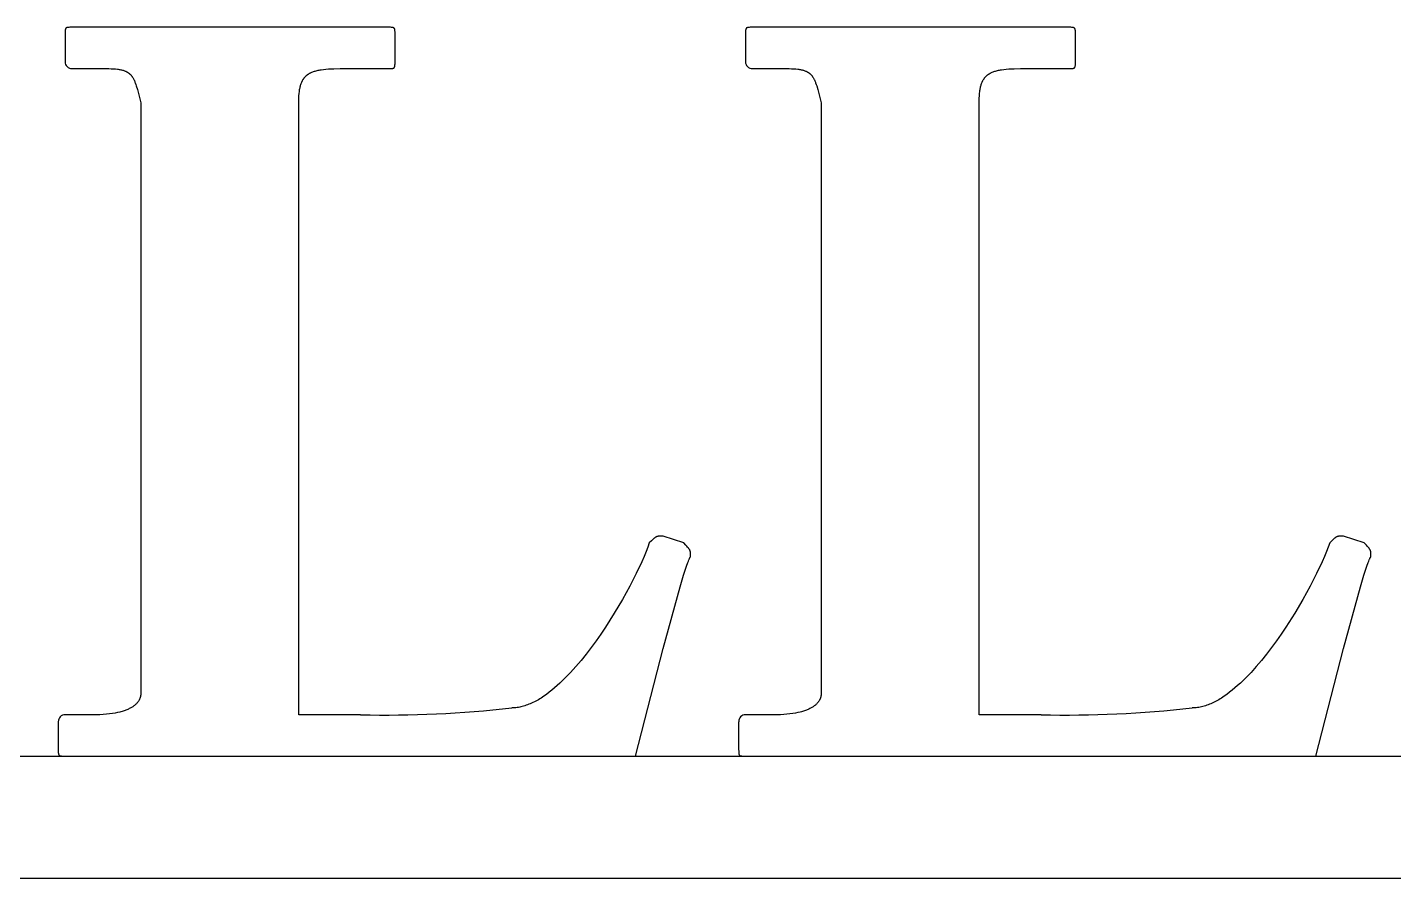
# Model space of a CAD drawing. Extents: x 0 to 794, y 0 to 176.
# Drawn here: x 330.1 to 608.8, y 0 to 173.6 of the extents above; entities that cross this region are included whole.
import ezdxf

# ---------------------------------------------------------------- set-up
doc = ezdxf.new("R2010")
doc.units = 0
for name, color, linetype in [('2', 192, 'CONTINUOUS'), ('3', 5, 'CONTINUOUS'), ('4', 96, 'CONTINUOUS'), ('5', 7, 'CONTINUOUS')]:
    doc.layers.add(name, color=color, linetype=linetype)

msp = doc.modelspace()

# ---------------------------------------------------------------- linework, layer by layer
at = {"layer": '2', "color": 1}
for p, q in [((337.86, 172.85), (337.85, 172.66)), ((337.87, 172.93), (337.86, 172.85)), ((337.88, 173.04), (337.87, 173.01)), ((337.87, 173.01), (337.87, 172.93)), ((337.89, 173.11), (337.88, 173.08)), ((337.88, 173.08), (337.88, 173.04)), ((337.9, 173.17), (337.89, 173.14)), ((337.89, 173.14), (337.89, 173.11)), ((337.91, 173.2), (337.9, 173.17)), ((337.92, 173.23), (337.91, 173.22)), ((337.91, 173.22), (337.91, 173.2)), ((337.93, 173.27), (337.92, 173.26)), ((337.92, 173.26), (337.92, 173.24)), ((337.92, 173.24), (337.92, 173.23)), ((337.94, 173.29), (337.93, 173.28)), ((337.93, 173.28), (337.93, 173.27)), ((337.95, 173.32), (337.94, 173.3)), ((337.94, 173.3), (337.94, 173.29)), ((337.96, 173.33), (337.95, 173.32)), ((337.97, 173.35), (337.96, 173.34)), ((337.96, 173.34), (337.96, 173.33)), ((337.98, 173.37), (337.97, 173.36)), ((337.97, 173.36), (337.97, 173.35)), ((337.99, 173.38), (337.98, 173.37)), ((338, 173.4), (337.99, 173.39)), ((337.99, 173.39), (337.99, 173.38)), ((338.01, 173.41), (338, 173.4)), ((338.02, 173.41), (338.01, 173.41)), ((338.03, 173.42), (338.02, 173.41)), ((338.04, 173.44), (338.03, 173.43)), ((338.03, 173.43), (338.03, 173.42)), ((338.05, 173.45), (338.04, 173.44)), ((338.06, 173.45), (338.05, 173.45)), ((338.07, 173.46), (338.06, 173.45)), ((338.08, 173.47), (338.07, 173.46)), ((338.09, 173.47), (338.08, 173.47)), ((338.1, 173.48), (338.09, 173.47)), ((338.11, 173.49), (338.1, 173.48)), ((338.12, 173.49), (338.11, 173.49)), ((338.13, 173.5), (338.12, 173.49)), ((338.14, 173.5), (338.13, 173.5)), ((338.16, 173.51), (338.14, 173.5)), ((338.17, 173.51), (338.16, 173.51)), ((338.18, 173.52), (338.17, 173.51)), ((338.19, 173.52), (338.18, 173.52)), ((338.21, 173.53), (338.19, 173.52)), ((338.22, 173.53), (338.21, 173.53)), ((338.23, 173.54), (338.22, 173.53)), ((338.25, 173.54), (338.23, 173.54)), ((338.28, 173.55), (338.25, 173.54)), ((338.31, 173.56), (338.28, 173.55)), ((338.34, 173.56), (338.31, 173.56)), ((338.37, 173.57), (338.34, 173.56)), ((338.41, 173.57), (338.37, 173.57)), ((338.44, 173.58), (338.41, 173.57)), ((338.52, 173.58), (338.44, 173.58)), ((338.6, 173.59), (338.52, 173.58)), ((338.79, 173.6), (338.6, 173.59)), ((339.25, 173.6), (338.79, 173.6)), ((403.74, 173.6), (339.25, 173.6)), ((404.2, 173.6), (403.74, 173.6)), ((404.39, 173.59), (404.2, 173.6)), ((404.47, 173.58), (404.39, 173.59)), ((404.55, 173.58), (404.47, 173.58)), ((404.58, 173.57), (404.55, 173.58)), ((404.62, 173.57), (404.58, 173.57)), ((404.65, 173.56), (404.62, 173.57)), ((404.68, 173.56), (404.65, 173.56)), ((404.72, 173.55), (404.68, 173.56)), ((404.74, 173.54), (404.72, 173.55)), ((404.76, 173.54), (404.74, 173.54)), ((404.77, 173.53), (404.76, 173.54)), ((404.78, 173.53), (404.77, 173.53)), ((404.8, 173.52), (404.78, 173.53)), ((404.81, 173.52), (404.8, 173.52)), ((404.82, 173.51), (404.81, 173.52)), ((404.84, 173.51), (404.82, 173.51)), ((404.85, 173.5), (404.84, 173.51)), ((404.86, 173.5), (404.85, 173.5)), ((404.87, 173.49), (404.86, 173.5)), ((404.88, 173.49), (404.87, 173.49)), ((404.89, 173.48), (404.88, 173.49)), ((404.9, 173.47), (404.89, 173.48)), ((404.91, 173.47), (404.9, 173.47)), ((404.92, 173.46), (404.91, 173.47)), ((404.93, 173.45), (404.92, 173.46)), ((404.94, 173.45), (404.93, 173.45)), ((404.95, 173.44), (404.94, 173.45)), ((404.96, 173.43), (404.95, 173.44)), ((404.96, 173.42), (404.96, 173.43)), ((404.97, 173.41), (404.96, 173.42)), ((404.98, 173.41), (404.97, 173.41)), ((404.99, 173.4), (404.98, 173.41)), ((405, 173.39), (404.99, 173.4)), ((405, 173.38), (405, 173.39)), ((405.01, 173.37), (405, 173.38)), ((405.02, 173.36), (405.01, 173.37)), ((405.02, 173.35), (405.02, 173.36)), ((405.03, 173.34), (405.02, 173.35)), ((405.03, 173.33), (405.03, 173.34)), ((405.04, 173.32), (405.03, 173.33)), ((405.05, 173.3), (405.04, 173.32)), ((405.05, 173.29), (405.05, 173.3)), ((405.06, 173.28), (405.05, 173.29)), ((405.06, 173.27), (405.06, 173.28)), ((405.07, 173.26), (405.06, 173.27)), ((405.07, 173.24), (405.07, 173.26)), ((405.08, 173.23), (405.07, 173.24)), ((405.08, 173.22), (405.08, 173.23)), ((405.08, 173.2), (405.08, 173.22)), ((405.09, 173.17), (405.08, 173.2)), ((405.1, 173.14), (405.09, 173.17)), ((405.1, 173.11), (405.1, 173.14)), ((405.11, 173.08), (405.1, 173.11)), ((405.11, 173.04), (405.11, 173.08)), ((405.12, 173.01), (405.11, 173.04)), ((405.13, 172.93), (405.12, 173.01)), ((405.13, 172.85), (405.13, 172.93)), ((405.14, 172.66), (405.13, 172.85)), ((337.85, 172.66), (337.85, 172.2)), ((337.85, 172.2), (337.85, 166.59)), ((405.14, 172.2), (405.14, 172.66)), ((405.14, 166.59), (405.14, 172.2)), ((339.25, 165.19), (346.26, 165.19)), ((346.26, 165.19), (346.77, 165.18)), ((346.77, 165.18), (347.25, 165.17)), ((347.25, 165.17), (347.7, 165.15)), ((347.7, 165.15), (348.12, 165.12)), ((348.12, 165.12), (348.51, 165.07)), ((348.51, 165.07), (348.69, 165.05)), ((348.69, 165.05), (348.87, 165.02)), ((348.87, 165.02), (349.04, 164.99)), ((349.04, 164.99), (349.21, 164.96)), ((349.21, 164.96), (349.37, 164.92)), ((349.37, 164.92), (349.53, 164.88)), ((349.53, 164.88), (349.67, 164.84)), ((349.67, 164.84), (349.82, 164.79)), ((349.82, 164.79), (349.96, 164.74)), ((349.96, 164.74), (350.09, 164.69)), ((350.09, 164.69), (350.15, 164.66)), ((350.15, 164.66), (350.22, 164.64)), ((350.22, 164.64), (350.28, 164.61)), ((350.28, 164.61), (350.34, 164.58)), ((350.34, 164.58), (350.4, 164.55)), ((350.4, 164.55), (350.46, 164.51)), ((350.46, 164.51), (350.52, 164.48)), ((350.52, 164.48), (350.57, 164.45)), ((350.57, 164.45), (350.63, 164.41)), ((388.03, 164.38), (388.18, 164.45)), ((388.18, 164.45), (388.35, 164.51)), ((388.35, 164.51), (388.51, 164.58)), ((388.51, 164.58), (388.69, 164.64)), ((388.69, 164.64), (388.87, 164.69)), ((388.87, 164.69), (389.06, 164.74)), ((389.06, 164.74), (389.25, 164.79)), ((389.25, 164.79), (389.45, 164.84)), ((389.45, 164.84), (389.65, 164.88)), ((389.65, 164.88), (389.87, 164.92)), ((389.87, 164.92), (390.09, 164.96)), ((390.09, 164.96), (390.55, 165.02)), ((390.55, 165.02), (391.03, 165.07)), ((391.03, 165.07), (391.55, 165.12)), ((391.55, 165.12), (392.1, 165.15)), ((392.1, 165.15), (392.68, 165.17)), ((392.68, 165.17), (393.93, 165.19)), ((393.93, 165.19), (403.74, 165.19)), ((403.74, 165.19), (404.2, 165.19)), ((404.2, 165.19), (404.39, 165.2)), ((404.39, 165.2), (404.47, 165.2)), ((404.47, 165.2), (404.55, 165.21)), ((404.55, 165.21), (404.58, 165.21)), ((404.58, 165.21), (404.62, 165.22)), ((404.62, 165.22), (404.65, 165.22)), ((404.65, 165.22), (404.68, 165.23)), ((404.68, 165.23), (404.72, 165.24)), ((404.72, 165.24), (404.74, 165.24)), ((404.74, 165.24), (404.76, 165.25)), ((404.76, 165.25), (404.77, 165.25)), ((404.77, 165.25), (404.78, 165.26)), ((404.78, 165.26), (404.8, 165.26)), ((404.8, 165.26), (404.81, 165.27)), ((404.81, 165.27), (404.82, 165.27)), ((404.82, 165.27), (404.84, 165.28)), ((404.84, 165.28), (404.85, 165.28)), ((404.85, 165.28), (404.86, 165.29)), ((404.86, 165.29), (404.87, 165.29)), ((404.87, 165.29), (404.88, 165.3)), ((404.88, 165.3), (404.89, 165.3)), ((404.89, 165.3), (404.9, 165.31)), ((404.9, 165.31), (404.91, 165.32)), ((404.91, 165.32), (404.92, 165.32)), ((404.92, 165.32), (404.93, 165.33)), ((404.93, 165.33), (404.94, 165.34)), ((404.94, 165.34), (404.95, 165.35)), ((404.95, 165.35), (404.96, 165.35)), ((404.96, 165.36), (404.97, 165.37)), ((404.96, 165.35), (404.96, 165.36)), ((404.97, 165.37), (404.98, 165.38)), ((404.98, 165.38), (404.99, 165.39)), ((404.99, 165.39), (405, 165.4)), ((405, 165.41), (405.01, 165.42)), ((405, 165.4), (405, 165.41)), ((405.01, 165.42), (405.02, 165.43)), ((405.02, 165.44), (405.03, 165.45)), ((405.02, 165.43), (405.02, 165.44)), ((405.03, 165.46), (405.04, 165.47)), ((405.03, 165.45), (405.03, 165.46)), ((405.04, 165.47), (405.05, 165.48)), ((405.05, 165.49), (405.06, 165.5)), ((405.05, 165.48), (405.05, 165.49)), ((405.06, 165.52), (405.07, 165.53)), ((405.06, 165.5), (405.06, 165.52)), ((405.07, 165.54), (405.08, 165.56)), ((405.07, 165.53), (405.07, 165.54)), ((405.08, 165.58), (405.09, 165.61)), ((405.08, 165.57), (405.08, 165.58)), ((405.08, 165.56), (405.08, 165.57)), ((405.09, 165.61), (405.1, 165.64)), ((405.1, 165.67), (405.11, 165.71)), ((405.1, 165.64), (405.1, 165.67)), ((405.11, 165.74), (405.12, 165.78)), ((405.11, 165.71), (405.11, 165.74)), ((405.12, 165.78), (405.13, 165.86)), ((405.13, 165.94), (405.14, 166.13)), ((405.13, 165.86), (405.13, 165.94)), ((405.14, 166.13), (405.14, 166.59)), ((350.63, 164.41), (350.68, 164.38)), ((350.68, 164.38), (350.74, 164.34)), ((350.74, 164.34), (350.79, 164.3)), ((350.79, 164.3), (350.84, 164.27)), ((350.84, 164.27), (350.89, 164.23)), ((350.89, 164.23), (350.94, 164.19)), ((350.94, 164.19), (350.99, 164.15)), ((350.99, 164.15), (351.04, 164.11)), ((351.04, 164.11), (351.08, 164.06)), ((351.08, 164.06), (351.13, 164.02)), ((351.13, 164.02), (351.17, 163.97)), ((351.17, 163.97), (351.22, 163.93)), ((351.22, 163.93), (351.26, 163.88)), ((351.26, 163.88), (351.3, 163.83)), ((351.3, 163.83), (351.34, 163.79)), ((351.34, 163.79), (351.38, 163.74)), ((351.38, 163.74), (351.42, 163.68)), ((351.42, 163.68), (351.46, 163.63)), ((351.46, 163.63), (351.5, 163.58)), ((351.5, 163.58), (351.54, 163.53)), ((351.54, 163.53), (351.58, 163.47)), ((351.58, 163.47), (351.65, 163.36)), ((351.65, 163.36), (351.72, 163.24)), ((351.72, 163.24), (351.79, 163.12)), ((351.79, 163.12), (351.85, 162.99)), ((351.85, 162.99), (351.92, 162.86)), ((351.92, 162.86), (351.98, 162.72)), ((351.98, 162.72), (352.04, 162.58)), ((352.04, 162.58), (352.1, 162.44)), ((352.1, 162.44), (352.15, 162.29)), ((352.15, 162.29), (352.26, 161.97)), ((352.26, 161.97), (352.37, 161.64)), ((385.84, 161.64), (385.89, 161.81)), ((385.89, 161.81), (385.94, 161.97)), ((385.94, 161.97), (385.99, 162.13)), ((385.99, 162.13), (386.05, 162.29)), ((386.05, 162.29), (386.12, 162.44)), ((386.12, 162.44), (386.15, 162.51)), ((386.15, 162.51), (386.18, 162.58)), ((386.18, 162.58), (386.22, 162.65)), ((386.22, 162.65), (386.25, 162.72)), ((386.25, 162.72), (386.29, 162.79)), ((386.29, 162.79), (386.33, 162.86)), ((386.33, 162.86), (386.37, 162.93)), ((386.37, 162.93), (386.41, 162.99)), ((386.41, 162.99), (386.45, 163.05)), ((386.45, 163.05), (386.49, 163.12)), ((386.49, 163.12), (386.53, 163.18)), ((386.53, 163.18), (386.58, 163.24)), ((386.58, 163.24), (386.62, 163.3)), ((386.62, 163.3), (386.67, 163.36)), ((386.67, 163.36), (386.72, 163.41)), ((386.72, 163.41), (386.77, 163.47)), ((386.77, 163.47), (386.82, 163.53)), ((386.82, 163.53), (386.87, 163.58)), ((386.87, 163.58), (386.92, 163.63)), ((386.92, 163.63), (386.98, 163.68)), ((386.98, 163.68), (387.03, 163.74)), ((387.03, 163.74), (387.09, 163.79)), ((387.09, 163.79), (387.15, 163.83)), ((387.15, 163.83), (387.21, 163.88)), ((387.21, 163.88), (387.27, 163.93)), ((387.27, 163.93), (387.33, 163.97)), ((387.33, 163.97), (387.39, 164.02)), ((387.39, 164.02), (387.46, 164.06)), ((387.46, 164.06), (387.53, 164.11)), ((387.53, 164.11), (387.59, 164.15)), ((387.59, 164.15), (387.66, 164.19)), ((387.66, 164.19), (387.73, 164.23)), ((387.73, 164.23), (387.8, 164.27)), ((387.8, 164.27), (387.88, 164.3)), ((387.88, 164.3), (388.03, 164.38)), ((352.37, 161.64), (352.58, 160.91)), ((352.58, 160.91), (352.8, 160.09)), ((352.8, 160.09), (353.27, 158.18)), ((385.52, 158.69), (385.53, 159.18)), ((385.53, 159.18), (385.55, 159.65)), ((385.55, 159.65), (385.59, 160.09)), ((385.59, 160.09), (385.63, 160.51)), ((385.63, 160.51), (385.66, 160.71)), ((385.66, 160.71), (385.69, 160.91)), ((385.69, 160.91), (385.72, 161.1)), ((385.72, 161.1), (385.76, 161.28)), ((385.76, 161.28), (385.8, 161.46)), ((385.8, 161.46), (385.84, 161.64)), ((353.27, 158.18), (353.27, 118.93)), ((385.51, 158.18), (385.52, 158.69)), ((385.51, 109.11), (385.51, 158.18)), ((353.27, 118.93), (353.27, 107.71)), ((385.51, 33.41), (385.51, 109.11)), ((353.27, 107.71), (353.27, 37.62)), ((458.41, 69.68), (458.38, 69.67)), ((458.44, 69.7), (458.41, 69.68)), ((458.48, 69.72), (458.44, 69.7)), ((458.51, 69.73), (458.48, 69.72)), ((458.54, 69.74), (458.51, 69.73)), ((458.58, 69.75), (458.54, 69.74)), ((458.61, 69.77), (458.58, 69.75)), ((458.64, 69.78), (458.61, 69.77)), ((458.68, 69.79), (458.64, 69.78)), ((458.71, 69.79), (458.68, 69.79)), ((458.75, 69.8), (458.71, 69.79)), ((458.79, 69.81), (458.75, 69.8)), ((458.82, 69.82), (458.79, 69.81)), ((458.86, 69.82), (458.82, 69.82)), ((458.9, 69.83), (458.86, 69.82)), ((458.98, 69.84), (458.9, 69.83)), ((459.07, 69.85), (458.98, 69.84)), ((459.15, 69.85), (459.07, 69.85)), ((459.35, 69.86), (459.15, 69.85)), ((459.81, 69.86), (459.35, 69.86)), ((464.02, 68.46), (459.81, 69.86)), ((456.71, 67.62), (456.36, 66.69)), ((457.01, 68.46), (456.71, 67.62)), ((457.47, 68.92), (457.01, 68.46)), ((457.67, 69.11), (457.47, 68.92)), ((457.84, 69.27), (457.67, 69.11)), ((457.92, 69.34), (457.84, 69.27)), ((458, 69.4), (457.92, 69.34)), ((458.07, 69.46), (458, 69.4)), ((458.14, 69.52), (458.07, 69.46)), ((458.18, 69.54), (458.14, 69.52)), ((458.21, 69.57), (458.18, 69.54)), ((458.25, 69.59), (458.21, 69.57)), ((458.28, 69.61), (458.25, 69.59)), ((458.31, 69.63), (458.28, 69.61)), ((458.35, 69.65), (458.31, 69.63)), ((458.38, 69.67), (458.35, 69.65)), ((464.48, 67.99), (464.02, 68.46)), ((464.67, 67.8), (464.48, 67.99)), ((464.83, 67.63), (464.67, 67.8)), ((464.9, 67.55), (464.83, 67.63)), ((464.97, 67.47), (464.9, 67.55)), ((465.02, 67.4), (464.97, 67.47)), ((465.08, 67.32), (465.02, 67.4)), ((465.1, 67.29), (465.08, 67.32)), ((465.13, 67.26), (465.1, 67.29)), ((465.15, 67.22), (465.13, 67.26)), ((465.17, 67.19), (465.15, 67.22)), ((465.19, 67.15), (465.17, 67.19)), ((465.21, 67.12), (465.19, 67.15)), ((465.23, 67.09), (465.21, 67.12)), ((465.25, 67.06), (465.23, 67.09)), ((465.26, 67.02), (465.25, 67.06)), ((465.28, 66.99), (465.26, 67.02)), ((465.29, 66.96), (465.28, 66.99)), ((465.3, 66.92), (465.29, 66.96)), ((465.32, 66.89), (465.3, 66.92)), ((465.33, 66.86), (465.32, 66.89)), ((455.46, 64.6), (454.34, 62.23)), ((455.94, 65.68), (455.46, 64.6)), ((456.36, 66.69), (455.94, 65.68)), ((464.59, 63.73), (464.85, 64.46)), ((464.85, 64.46), (464.97, 64.76)), ((464.97, 64.76), (465.08, 65.03)), ((465.08, 65.03), (465.13, 65.14)), ((465.13, 65.14), (465.18, 65.25)), ((465.18, 65.25), (465.23, 65.35)), ((465.23, 65.35), (465.27, 65.43)), ((465.27, 65.43), (465.29, 65.47)), ((465.29, 65.47), (465.31, 65.5)), ((465.31, 65.5), (465.33, 65.54)), ((465.34, 66.82), (465.33, 66.86)), ((465.33, 65.54), (465.35, 65.57)), ((465.35, 66.79), (465.34, 66.82)), ((465.36, 66.75), (465.35, 66.79)), ((465.35, 65.57), (465.37, 65.59)), ((465.36, 66.72), (465.36, 66.75)), ((465.37, 66.68), (465.36, 66.72)), ((465.38, 66.64), (465.37, 66.68)), ((465.37, 65.59), (465.39, 65.62)), ((465.38, 66.61), (465.38, 66.64)), ((465.39, 66.57), (465.38, 66.61)), ((465.4, 66.49), (465.39, 66.57)), ((465.39, 65.62), (465.4, 65.64)), ((465.41, 66.4), (465.4, 66.49)), ((465.4, 65.64), (465.42, 65.65)), ((465.41, 66.31), (465.41, 66.4)), ((465.42, 66.12), (465.41, 66.31)), ((465.42, 65.65), (465.42, 66.12)), ((454.34, 62.23), (453.02, 59.65)), ((463.27, 59.5), (463.99, 61.86)), ((463.99, 61.86), (464.59, 63.73)), ((453.02, 59.65), (451.52, 56.93)), ((459.81, 46.9), (463.27, 59.5)), ((451.52, 56.93), (449.86, 54.12)), ((449.86, 54.12), (448.06, 51.28)), ((448.06, 51.28), (447.12, 49.87)), ((446.14, 48.48), (445.15, 47.11)), ((447.12, 49.87), (446.14, 48.48)), ((444.13, 45.78), (443.09, 44.49)), ((445.15, 47.11), (444.13, 45.78)), ((454.21, 25), (459.81, 46.9)), ((440.96, 42.05), (439.88, 40.92)), ((442.03, 43.24), (440.96, 42.05)), ((443.09, 44.49), (442.03, 43.24)), ((438.24, 39.37), (437.69, 38.89)), ((438.79, 39.87), (438.24, 39.37)), ((439.33, 40.38), (438.79, 39.87)), ((439.88, 40.92), (439.33, 40.38)), ((352.87, 36.28), (352.81, 36.19)), ((352.92, 36.37), (352.87, 36.28)), ((352.97, 36.45), (352.92, 36.37)), ((353.01, 36.54), (352.97, 36.45)), ((353.05, 36.62), (353.01, 36.54)), ((353.09, 36.71), (353.05, 36.62)), ((353.12, 36.79), (353.09, 36.71)), ((353.15, 36.87), (353.12, 36.79)), ((353.17, 36.95), (353.15, 36.87)), ((353.19, 37.03), (353.17, 36.95)), ((353.21, 37.11), (353.19, 37.03)), ((353.23, 37.19), (353.21, 37.11)), ((353.24, 37.26), (353.23, 37.19)), ((353.25, 37.34), (353.24, 37.26)), ((353.26, 37.41), (353.25, 37.34)), ((353.27, 37.48), (353.26, 37.41)), ((353.27, 37.62), (353.27, 37.55)), ((353.27, 37.55), (353.27, 37.48)), ((434.11, 36.34), (433.83, 36.19)), ((434.38, 36.5), (434.11, 36.34)), ((434.66, 36.66), (434.38, 36.5)), ((434.93, 36.84), (434.66, 36.66)), ((435.48, 37.2), (434.93, 36.84)), ((436.04, 37.58), (435.48, 37.2)), ((436.59, 38), (436.04, 37.58)), ((437.14, 38.43), (436.59, 38)), ((437.69, 38.89), (437.14, 38.43)), ((345.64, 33.48), (344.95, 33.44)), ((346.29, 33.53), (345.64, 33.48)), ((346.91, 33.6), (346.29, 33.53)), ((347.49, 33.68), (346.91, 33.6)), ((348.03, 33.77), (347.49, 33.68)), ((348.54, 33.87), (348.03, 33.77)), ((349.02, 33.98), (348.54, 33.87)), ((349.24, 34.04), (349.02, 33.98)), ((349.46, 34.1), (349.24, 34.04)), ((349.67, 34.17), (349.46, 34.1)), ((349.88, 34.23), (349.67, 34.17)), ((350.07, 34.3), (349.88, 34.23)), ((350.26, 34.37), (350.07, 34.3)), ((350.44, 34.44), (350.26, 34.37)), ((350.61, 34.52), (350.44, 34.44)), ((350.78, 34.59), (350.61, 34.52)), ((350.94, 34.67), (350.78, 34.59)), ((351.1, 34.75), (350.94, 34.67)), ((351.24, 34.83), (351.1, 34.75)), ((351.38, 34.91), (351.24, 34.83)), ((351.52, 34.99), (351.38, 34.91)), ((351.65, 35.07), (351.52, 34.99)), ((351.77, 35.15), (351.65, 35.07)), ((351.89, 35.24), (351.77, 35.15)), ((352, 35.32), (351.89, 35.24)), ((352.1, 35.41), (352, 35.32)), ((352.2, 35.5), (352.1, 35.41)), ((352.3, 35.58), (352.2, 35.5)), ((352.38, 35.67), (352.3, 35.58)), ((352.47, 35.76), (352.38, 35.67)), ((352.55, 35.85), (352.47, 35.76)), ((352.62, 35.93), (352.55, 35.85)), ((352.69, 36.02), (352.62, 35.93)), ((352.75, 36.11), (352.69, 36.02)), ((352.81, 36.19), (352.75, 36.11)), ((429.24, 34.82), (428.97, 34.81)), ((429.5, 34.83), (429.24, 34.82)), ((429.76, 34.85), (429.5, 34.83)), ((430.03, 34.89), (429.76, 34.85)), ((430.3, 34.93), (430.03, 34.89)), ((430.57, 34.98), (430.3, 34.93)), ((430.83, 35.03), (430.57, 34.98)), ((431.1, 35.1), (430.83, 35.03)), ((431.37, 35.17), (431.1, 35.1)), ((431.65, 35.26), (431.37, 35.17)), ((431.92, 35.35), (431.65, 35.26)), ((432.19, 35.44), (431.92, 35.35)), ((432.46, 35.55), (432.19, 35.44)), ((432.73, 35.66), (432.46, 35.55)), ((433.01, 35.78), (432.73, 35.66)), ((433.28, 35.91), (433.01, 35.78)), ((433.56, 36.05), (433.28, 35.91)), ((433.83, 36.19), (433.56, 36.05)), ((336.45, 32.01), (336.45, 26.4)), ((343.46, 33.41), (337.85, 33.41)), ((344.23, 33.42), (343.46, 33.41)), ((344.95, 33.44), (344.23, 33.42)), ((398.13, 33.41), (385.51, 33.41)), ((337.85, 25), (454.21, 25))]:
    msp.add_line(p, q, dxfattribs=at)
at = {"layer": '2', "color": 7}
msp.add_line((192.06, 25), (337.85, 25), dxfattribs=at)
at = {"layer": '2', "color": 1}
for centre, radius, start, end in [((339.22, 166.56), 1.37, 178.7811, 271.2189), ((402.78, 270.99), 237.62, 268.8779, 276.3272), ((337.82, 32.04), 1.37, 88.7811, 181.2189)]:
    msp.add_arc(centre, radius, start, end, dxfattribs=at)
at = {"layer": '3', "color": 1}
for p, q in [((476.65, 172.93), (476.64, 172.85)), ((476.64, 172.85), (476.64, 172.66)), ((476.66, 173.01), (476.65, 172.93)), ((476.67, 173.08), (476.66, 173.04)), ((476.66, 173.04), (476.66, 173.01)), ((476.68, 173.14), (476.67, 173.11)), ((476.67, 173.11), (476.67, 173.08)), ((476.69, 173.17), (476.68, 173.14)), ((476.7, 173.22), (476.69, 173.2)), ((476.69, 173.2), (476.69, 173.17)), ((476.71, 173.26), (476.7, 173.24)), ((476.7, 173.24), (476.7, 173.23)), ((476.7, 173.23), (476.7, 173.22)), ((476.72, 173.28), (476.71, 173.27)), ((476.71, 173.27), (476.71, 173.26)), ((476.73, 173.3), (476.72, 173.29)), ((476.72, 173.29), (476.72, 173.28)), ((476.74, 173.32), (476.73, 173.3)), ((476.75, 173.34), (476.74, 173.33)), ((476.74, 173.33), (476.74, 173.32)), ((476.76, 173.36), (476.75, 173.35)), ((476.75, 173.35), (476.75, 173.34)), ((476.77, 173.37), (476.76, 173.36)), ((476.78, 173.39), (476.77, 173.38)), ((476.77, 173.38), (476.77, 173.37)), ((476.79, 173.4), (476.78, 173.39)), ((476.8, 173.41), (476.79, 173.41)), ((476.79, 173.41), (476.79, 173.4)), ((476.81, 173.42), (476.8, 173.41)), ((476.82, 173.43), (476.81, 173.42)), ((476.83, 173.44), (476.82, 173.43)), ((476.84, 173.45), (476.83, 173.44)), ((476.85, 173.45), (476.84, 173.45)), ((476.86, 173.46), (476.85, 173.45)), ((476.87, 173.47), (476.86, 173.47)), ((476.86, 173.47), (476.86, 173.46)), ((476.89, 173.48), (476.87, 173.47)), ((476.9, 173.49), (476.89, 173.48)), ((476.91, 173.49), (476.9, 173.49)), ((476.92, 173.5), (476.91, 173.49)), ((476.93, 173.5), (476.92, 173.5)), ((476.94, 173.51), (476.93, 173.5)), ((476.95, 173.51), (476.94, 173.51)), ((476.97, 173.52), (476.95, 173.51)), ((476.98, 173.52), (476.97, 173.52)), ((476.99, 173.53), (476.98, 173.52)), ((477, 173.53), (476.99, 173.53)), ((477.02, 173.54), (477, 173.53)), ((477.03, 173.54), (477.02, 173.54)), ((477.06, 173.55), (477.03, 173.54)), ((477.09, 173.56), (477.06, 173.55)), ((477.12, 173.56), (477.09, 173.56)), ((477.16, 173.57), (477.12, 173.56)), ((477.19, 173.57), (477.16, 173.57)), ((477.23, 173.58), (477.19, 173.57)), ((477.3, 173.58), (477.23, 173.58)), ((477.39, 173.59), (477.3, 173.58)), ((477.57, 173.6), (477.39, 173.59)), ((478.04, 173.6), (477.57, 173.6)), ((542.52, 173.6), (478.04, 173.6)), ((542.99, 173.6), (542.52, 173.6)), ((543.17, 173.59), (542.99, 173.6)), ((543.26, 173.58), (543.17, 173.59)), ((543.33, 173.58), (543.26, 173.58)), ((543.37, 173.57), (543.33, 173.58)), ((543.4, 173.57), (543.37, 173.57)), ((543.44, 173.56), (543.4, 173.57)), ((543.47, 173.56), (543.44, 173.56)), ((543.5, 173.55), (543.47, 173.56)), ((543.53, 173.54), (543.5, 173.55)), ((543.54, 173.54), (543.53, 173.54)), ((543.56, 173.53), (543.54, 173.54)), ((543.57, 173.53), (543.56, 173.53)), ((543.58, 173.52), (543.57, 173.53)), ((543.6, 173.52), (543.58, 173.52)), ((543.61, 173.51), (543.6, 173.52)), ((543.62, 173.51), (543.61, 173.51)), ((543.63, 173.5), (543.62, 173.51)), ((543.64, 173.5), (543.63, 173.5)), ((543.65, 173.49), (543.64, 173.5)), ((543.67, 173.49), (543.65, 173.49)), ((543.68, 173.48), (543.67, 173.49)), ((543.69, 173.47), (543.68, 173.48)), ((543.7, 173.47), (543.69, 173.47)), ((543.71, 173.46), (543.7, 173.47)), ((543.72, 173.45), (543.71, 173.46)), ((543.73, 173.44), (543.72, 173.45)), ((543.72, 173.45), (543.72, 173.45)), ((543.74, 173.43), (543.73, 173.44)), ((543.75, 173.42), (543.74, 173.43)), ((543.76, 173.41), (543.75, 173.42)), ((543.77, 173.41), (543.76, 173.41)), ((543.77, 173.4), (543.77, 173.41)), ((543.78, 173.39), (543.77, 173.4)), ((543.79, 173.38), (543.78, 173.39)), ((543.79, 173.37), (543.79, 173.38)), ((543.8, 173.36), (543.79, 173.37)), ((543.81, 173.35), (543.8, 173.36)), ((543.81, 173.34), (543.81, 173.35)), ((543.82, 173.33), (543.81, 173.34)), ((543.83, 173.32), (543.82, 173.33)), ((543.83, 173.3), (543.83, 173.32)), ((543.84, 173.29), (543.83, 173.3)), ((543.84, 173.28), (543.84, 173.29)), ((543.85, 173.27), (543.84, 173.28)), ((543.85, 173.26), (543.85, 173.27)), ((543.86, 173.24), (543.85, 173.26)), ((543.86, 173.23), (543.86, 173.24)), ((543.86, 173.22), (543.86, 173.23)), ((543.87, 173.2), (543.86, 173.22)), ((543.88, 173.17), (543.87, 173.2)), ((543.88, 173.14), (543.88, 173.17)), ((543.89, 173.11), (543.88, 173.14)), ((543.89, 173.08), (543.89, 173.11)), ((543.9, 173.04), (543.89, 173.08)), ((543.9, 173.01), (543.9, 173.04)), ((543.91, 172.93), (543.9, 173.01)), ((543.92, 172.85), (543.91, 172.93)), ((543.92, 172.66), (543.92, 172.85)), ((476.64, 172.66), (476.64, 172.2)), ((476.64, 172.2), (476.64, 166.59)), ((543.93, 172.2), (543.92, 172.66)), ((543.93, 166.59), (543.93, 172.2)), ((478.04, 165.19), (485.05, 165.19)), ((485.05, 165.19), (485.56, 165.18)), ((485.56, 165.18), (486.03, 165.17)), ((486.03, 165.17), (486.48, 165.15)), ((486.48, 165.15), (486.9, 165.12)), ((486.9, 165.12), (487.29, 165.07)), ((487.29, 165.07), (487.48, 165.05)), ((487.48, 165.05), (487.66, 165.02)), ((487.66, 165.02), (487.83, 164.99)), ((487.83, 164.99), (488, 164.96)), ((488, 164.96), (488.16, 164.92)), ((488.16, 164.92), (488.31, 164.88)), ((488.31, 164.88), (488.46, 164.84)), ((488.46, 164.84), (488.6, 164.79)), ((488.6, 164.79), (488.74, 164.74)), ((488.74, 164.74), (488.87, 164.69)), ((488.87, 164.69), (488.94, 164.66)), ((488.94, 164.66), (489, 164.64)), ((489, 164.64), (489.07, 164.61)), ((489.07, 164.61), (489.13, 164.58)), ((489.13, 164.58), (489.19, 164.55)), ((489.19, 164.55), (489.24, 164.51)), ((489.24, 164.51), (489.3, 164.48)), ((489.3, 164.48), (489.36, 164.45)), ((489.36, 164.45), (489.41, 164.41)), ((526.81, 164.38), (526.97, 164.45)), ((526.97, 164.45), (527.13, 164.51)), ((527.13, 164.51), (527.3, 164.58)), ((527.3, 164.58), (527.47, 164.64)), ((527.47, 164.64), (527.65, 164.69)), ((527.65, 164.69), (527.84, 164.74)), ((527.84, 164.74), (528.03, 164.79)), ((528.03, 164.79), (528.23, 164.84)), ((528.23, 164.84), (528.44, 164.88)), ((528.44, 164.88), (528.65, 164.92)), ((528.65, 164.92), (528.87, 164.96)), ((528.87, 164.96), (529.33, 165.02)), ((529.33, 165.02), (529.82, 165.07)), ((529.82, 165.07), (530.34, 165.12)), ((530.34, 165.12), (530.88, 165.15)), ((530.88, 165.15), (531.46, 165.17)), ((531.46, 165.17), (532.71, 165.19)), ((532.71, 165.19), (542.52, 165.19)), ((542.52, 165.19), (542.99, 165.19)), ((542.99, 165.19), (543.17, 165.2)), ((543.17, 165.2), (543.26, 165.2)), ((543.26, 165.2), (543.33, 165.21)), ((543.33, 165.21), (543.37, 165.21)), ((543.37, 165.21), (543.4, 165.22)), ((543.4, 165.22), (543.44, 165.22)), ((543.44, 165.22), (543.47, 165.23)), ((543.47, 165.23), (543.5, 165.24)), ((543.5, 165.24), (543.53, 165.24)), ((543.53, 165.24), (543.54, 165.25)), ((543.54, 165.25), (543.56, 165.25)), ((543.56, 165.25), (543.57, 165.26)), ((543.57, 165.26), (543.58, 165.26)), ((543.58, 165.26), (543.6, 165.27)), ((543.6, 165.27), (543.61, 165.27)), ((543.61, 165.27), (543.62, 165.28)), ((543.62, 165.28), (543.63, 165.28)), ((543.63, 165.28), (543.64, 165.29)), ((543.64, 165.29), (543.65, 165.29)), ((543.65, 165.29), (543.67, 165.3)), ((543.67, 165.3), (543.68, 165.3)), ((543.68, 165.3), (543.69, 165.31)), ((543.69, 165.31), (543.7, 165.32)), ((543.7, 165.32), (543.71, 165.32)), ((543.71, 165.32), (543.72, 165.33)), ((543.72, 165.34), (543.73, 165.35)), ((543.72, 165.33), (543.72, 165.34)), ((543.73, 165.35), (543.74, 165.35)), ((543.74, 165.35), (543.75, 165.36)), ((543.75, 165.36), (543.76, 165.37)), ((543.76, 165.37), (543.77, 165.38)), ((543.77, 165.39), (543.78, 165.4)), ((543.77, 165.38), (543.77, 165.39)), ((543.78, 165.4), (543.79, 165.41)), ((543.79, 165.42), (543.8, 165.43)), ((543.79, 165.41), (543.79, 165.42)), ((543.8, 165.43), (543.81, 165.44)), ((543.81, 165.45), (543.82, 165.46)), ((543.81, 165.44), (543.81, 165.45)), ((543.82, 165.46), (543.83, 165.47)), ((543.83, 165.48), (543.84, 165.49)), ((543.83, 165.47), (543.83, 165.48)), ((543.84, 165.5), (543.85, 165.52)), ((543.84, 165.49), (543.84, 165.5)), ((543.85, 165.53), (543.86, 165.54)), ((543.85, 165.52), (543.85, 165.53)), ((543.86, 165.57), (543.87, 165.58)), ((543.86, 165.56), (543.86, 165.57)), ((543.86, 165.54), (543.86, 165.56)), ((543.87, 165.58), (543.88, 165.61)), ((543.88, 165.64), (543.89, 165.67)), ((543.88, 165.61), (543.88, 165.64)), ((543.89, 165.71), (543.9, 165.74)), ((543.89, 165.67), (543.89, 165.71)), ((543.9, 165.78), (543.91, 165.86)), ((543.9, 165.74), (543.9, 165.78)), ((543.91, 165.86), (543.92, 165.94)), ((543.92, 166.13), (543.93, 166.59)), ((543.92, 165.94), (543.92, 166.13)), ((489.41, 164.41), (489.47, 164.38)), ((489.47, 164.38), (489.52, 164.34)), ((489.52, 164.34), (489.57, 164.3)), ((489.57, 164.3), (489.63, 164.27)), ((489.63, 164.27), (489.68, 164.23)), ((489.68, 164.23), (489.73, 164.19)), ((489.73, 164.19), (489.77, 164.15)), ((489.77, 164.15), (489.82, 164.11)), ((489.82, 164.11), (489.87, 164.06)), ((489.87, 164.06), (489.91, 164.02)), ((489.91, 164.02), (489.96, 163.97)), ((489.96, 163.97), (490, 163.93)), ((490, 163.93), (490.04, 163.88)), ((490.04, 163.88), (490.09, 163.83)), ((490.09, 163.83), (490.13, 163.79)), ((490.13, 163.79), (490.17, 163.74)), ((490.17, 163.74), (490.21, 163.68)), ((490.21, 163.68), (490.25, 163.63)), ((490.25, 163.63), (490.29, 163.58)), ((490.29, 163.58), (490.32, 163.53)), ((490.32, 163.53), (490.36, 163.47)), ((490.36, 163.47), (490.43, 163.36)), ((490.43, 163.36), (490.5, 163.24)), ((490.5, 163.24), (490.57, 163.12)), ((490.57, 163.12), (490.64, 162.99)), ((490.64, 162.99), (490.7, 162.86)), ((490.7, 162.86), (490.76, 162.72)), ((490.76, 162.72), (490.82, 162.58)), ((490.82, 162.58), (490.88, 162.44)), ((490.88, 162.44), (490.94, 162.29)), ((490.94, 162.29), (491.05, 161.97)), ((491.05, 161.97), (491.16, 161.64)), ((524.63, 161.64), (524.67, 161.81)), ((524.67, 161.81), (524.73, 161.97)), ((524.73, 161.97), (524.78, 162.13)), ((524.78, 162.13), (524.84, 162.29)), ((524.84, 162.29), (524.9, 162.44)), ((524.9, 162.44), (524.93, 162.51)), ((524.93, 162.51), (524.97, 162.58)), ((524.97, 162.58), (525, 162.65)), ((525, 162.65), (525.04, 162.72)), ((525.04, 162.72), (525.07, 162.79)), ((525.07, 162.79), (525.11, 162.86)), ((525.11, 162.86), (525.15, 162.93)), ((525.15, 162.93), (525.19, 162.99)), ((525.19, 162.99), (525.23, 163.05)), ((525.23, 163.05), (525.28, 163.12)), ((525.28, 163.12), (525.32, 163.18)), ((525.32, 163.18), (525.36, 163.24)), ((525.36, 163.24), (525.41, 163.3)), ((525.41, 163.3), (525.46, 163.36)), ((525.46, 163.36), (525.5, 163.41)), ((525.5, 163.41), (525.55, 163.47)), ((525.55, 163.47), (525.6, 163.53)), ((525.6, 163.53), (525.66, 163.58)), ((525.66, 163.58), (525.71, 163.63)), ((525.71, 163.63), (525.76, 163.68)), ((525.76, 163.68), (525.82, 163.74)), ((525.82, 163.74), (525.88, 163.79)), ((525.88, 163.79), (525.93, 163.83)), ((525.93, 163.83), (525.99, 163.88)), ((525.99, 163.88), (526.05, 163.93)), ((526.05, 163.93), (526.12, 163.97)), ((526.12, 163.97), (526.18, 164.02)), ((526.18, 164.02), (526.24, 164.06)), ((526.24, 164.06), (526.31, 164.11)), ((526.31, 164.11), (526.38, 164.15)), ((526.38, 164.15), (526.45, 164.19)), ((526.45, 164.19), (526.52, 164.23)), ((526.52, 164.23), (526.59, 164.27)), ((526.59, 164.27), (526.66, 164.3)), ((526.66, 164.3), (526.81, 164.38)), ((491.16, 161.64), (491.37, 160.91)), ((491.37, 160.91), (491.58, 160.09)), ((491.58, 160.09), (492.06, 158.18)), ((524.3, 158.69), (524.32, 159.18)), ((524.32, 159.18), (524.34, 159.65)), ((524.34, 159.65), (524.37, 160.09)), ((524.37, 160.09), (524.42, 160.51)), ((524.42, 160.51), (524.44, 160.71)), ((524.44, 160.71), (524.47, 160.91)), ((524.47, 160.91), (524.51, 161.1)), ((524.51, 161.1), (524.54, 161.28)), ((524.54, 161.28), (524.58, 161.46)), ((524.58, 161.46), (524.63, 161.64)), ((492.06, 158.18), (492.06, 118.93)), ((524.3, 158.18), (524.3, 158.69)), ((524.3, 109.11), (524.3, 158.18)), ((492.06, 118.93), (492.06, 107.71)), ((524.3, 33.41), (524.3, 109.11)), ((492.06, 107.71), (492.06, 37.62)), ((597.2, 69.68), (597.16, 69.67)), ((597.23, 69.7), (597.2, 69.68)), ((597.26, 69.72), (597.23, 69.7)), ((597.3, 69.73), (597.26, 69.72)), ((597.33, 69.74), (597.3, 69.73)), ((597.36, 69.75), (597.33, 69.74)), ((597.4, 69.77), (597.36, 69.75)), ((597.43, 69.78), (597.4, 69.77)), ((597.46, 69.79), (597.43, 69.78)), ((597.5, 69.79), (597.46, 69.79)), ((597.54, 69.8), (597.5, 69.79)), ((597.57, 69.81), (597.54, 69.8)), ((597.61, 69.82), (597.57, 69.81)), ((597.65, 69.82), (597.61, 69.82)), ((597.69, 69.83), (597.65, 69.82)), ((597.77, 69.84), (597.69, 69.83)), ((597.85, 69.85), (597.77, 69.84)), ((597.94, 69.85), (597.85, 69.85)), ((598.13, 69.86), (597.94, 69.85)), ((598.6, 69.86), (598.13, 69.86)), ((602.8, 68.46), (598.6, 69.86)), ((595.5, 67.62), (595.14, 66.69)), ((595.79, 68.46), (595.5, 67.62)), ((596.26, 68.92), (595.79, 68.46)), ((596.45, 69.11), (596.26, 68.92)), ((596.63, 69.27), (596.45, 69.11)), ((596.71, 69.34), (596.63, 69.27)), ((596.78, 69.4), (596.71, 69.34)), ((596.86, 69.46), (596.78, 69.4)), ((596.93, 69.52), (596.86, 69.46)), ((596.96, 69.54), (596.93, 69.52)), ((597, 69.57), (596.96, 69.54)), ((597.03, 69.59), (597, 69.57)), ((597.06, 69.61), (597.03, 69.59)), ((597.1, 69.63), (597.06, 69.61)), ((597.13, 69.65), (597.1, 69.63)), ((597.16, 69.67), (597.13, 69.65)), ((603.27, 67.99), (602.8, 68.46)), ((603.45, 67.8), (603.27, 67.99)), ((603.61, 67.63), (603.45, 67.8)), ((603.69, 67.55), (603.61, 67.63)), ((603.75, 67.47), (603.69, 67.55)), ((603.81, 67.4), (603.75, 67.47)), ((603.86, 67.32), (603.81, 67.4)), ((603.89, 67.29), (603.86, 67.32)), ((603.91, 67.26), (603.89, 67.29)), ((603.93, 67.22), (603.91, 67.26)), ((603.96, 67.19), (603.93, 67.22)), ((603.98, 67.15), (603.96, 67.19)), ((604, 67.12), (603.98, 67.15)), ((604.01, 67.09), (604, 67.12)), ((604.03, 67.06), (604.01, 67.09)), ((604.05, 67.02), (604.03, 67.06)), ((604.06, 66.99), (604.05, 67.02)), ((604.08, 66.96), (604.06, 66.99)), ((604.09, 66.92), (604.08, 66.96)), ((604.1, 66.89), (604.09, 66.92)), ((604.11, 66.86), (604.1, 66.89)), ((594.24, 64.6), (593.13, 62.23)), ((594.72, 65.68), (594.24, 64.6)), ((595.14, 66.69), (594.72, 65.68)), ((603.38, 63.73), (603.64, 64.46)), ((603.64, 64.46), (603.76, 64.76)), ((603.76, 64.76), (603.86, 65.03)), ((603.86, 65.03), (603.92, 65.14)), ((603.92, 65.14), (603.96, 65.25)), ((603.96, 65.25), (604.01, 65.35)), ((604.01, 65.35), (604.05, 65.43)), ((604.05, 65.43), (604.08, 65.47)), ((604.08, 65.47), (604.1, 65.5)), ((604.1, 65.5), (604.12, 65.54)), ((604.12, 66.82), (604.11, 66.86)), ((604.13, 66.79), (604.12, 66.82)), ((604.12, 65.54), (604.13, 65.57)), ((604.14, 66.75), (604.13, 66.79)), ((604.13, 65.57), (604.15, 65.59)), ((604.15, 66.72), (604.14, 66.75)), ((604.16, 66.68), (604.15, 66.72)), ((604.15, 65.59), (604.17, 65.62)), ((604.16, 66.64), (604.16, 66.68)), ((604.17, 66.61), (604.16, 66.64)), ((604.17, 66.57), (604.17, 66.61)), ((604.18, 66.49), (604.17, 66.57)), ((604.17, 65.62), (604.19, 65.64)), ((604.19, 66.4), (604.18, 66.49)), ((604.2, 66.31), (604.19, 66.4)), ((604.19, 65.64), (604.21, 65.65)), ((604.2, 66.12), (604.2, 66.31)), ((604.21, 65.65), (604.2, 66.12)), ((593.13, 62.23), (591.81, 59.65)), ((602.06, 59.5), (602.77, 61.86)), ((602.77, 61.86), (603.38, 63.73)), ((591.81, 59.65), (590.31, 56.93)), ((598.6, 46.9), (602.06, 59.5)), ((590.31, 56.93), (588.65, 54.12)), ((588.65, 54.12), (586.85, 51.28)), ((586.85, 51.28), (585.9, 49.87)), ((584.93, 48.48), (583.93, 47.11)), ((585.9, 49.87), (584.93, 48.48)), ((582.91, 45.78), (581.87, 44.49)), ((583.93, 47.11), (582.91, 45.78)), ((592.99, 25), (598.6, 46.9)), ((579.75, 42.05), (578.66, 40.92)), ((580.82, 43.24), (579.75, 42.05)), ((581.87, 44.49), (580.82, 43.24)), ((577.02, 39.37), (576.47, 38.89)), ((577.57, 39.87), (577.02, 39.37)), ((578.12, 40.38), (577.57, 39.87)), ((578.66, 40.92), (578.12, 40.38)), ((491.65, 36.28), (491.6, 36.19)), ((491.71, 36.37), (491.65, 36.28)), ((491.75, 36.45), (491.71, 36.37)), ((491.8, 36.54), (491.75, 36.45)), ((491.84, 36.62), (491.8, 36.54)), ((491.87, 36.71), (491.84, 36.62)), ((491.9, 36.79), (491.87, 36.71)), ((491.93, 36.87), (491.9, 36.79)), ((491.96, 36.95), (491.93, 36.87)), ((491.98, 37.03), (491.96, 36.95)), ((492, 37.11), (491.98, 37.03)), ((492.01, 37.19), (492, 37.11)), ((492.03, 37.26), (492.01, 37.19)), ((492.04, 37.34), (492.03, 37.26)), ((492.05, 37.41), (492.04, 37.34)), ((492.06, 37.55), (492.05, 37.48)), ((492.05, 37.48), (492.05, 37.41)), ((492.06, 37.62), (492.06, 37.55)), ((572.89, 36.34), (572.62, 36.19)), ((573.17, 36.5), (572.89, 36.34)), ((573.44, 36.66), (573.17, 36.5)), ((573.72, 36.84), (573.44, 36.66)), ((574.27, 37.2), (573.72, 36.84)), ((574.82, 37.58), (574.27, 37.2)), ((575.37, 38), (574.82, 37.58)), ((575.92, 38.43), (575.37, 38)), ((576.47, 38.89), (575.92, 38.43)), ((484.43, 33.48), (483.74, 33.44)), ((485.08, 33.53), (484.43, 33.48)), ((485.69, 33.6), (485.08, 33.53)), ((486.27, 33.68), (485.69, 33.6)), ((486.82, 33.77), (486.27, 33.68)), ((487.32, 33.87), (486.82, 33.77)), ((487.8, 33.98), (487.32, 33.87)), ((488.03, 34.04), (487.8, 33.98)), ((488.25, 34.1), (488.03, 34.04)), ((488.46, 34.17), (488.25, 34.1)), ((488.66, 34.23), (488.46, 34.17)), ((488.86, 34.3), (488.66, 34.23)), ((489.04, 34.37), (488.86, 34.3)), ((489.23, 34.44), (489.04, 34.37)), ((489.4, 34.52), (489.23, 34.44)), ((489.57, 34.59), (489.4, 34.52)), ((489.73, 34.67), (489.57, 34.59)), ((489.88, 34.75), (489.73, 34.67)), ((490.03, 34.83), (489.88, 34.75)), ((490.17, 34.91), (490.03, 34.83)), ((490.3, 34.99), (490.17, 34.91)), ((490.43, 35.07), (490.3, 34.99)), ((490.55, 35.15), (490.43, 35.07)), ((490.67, 35.24), (490.55, 35.15)), ((490.78, 35.32), (490.67, 35.24)), ((490.89, 35.41), (490.78, 35.32)), ((490.99, 35.5), (490.89, 35.41)), ((491.08, 35.58), (490.99, 35.5)), ((491.17, 35.67), (491.08, 35.58)), ((491.25, 35.76), (491.17, 35.67)), ((491.33, 35.85), (491.25, 35.76)), ((491.41, 35.93), (491.33, 35.85)), ((491.47, 36.02), (491.41, 35.93)), ((491.54, 36.11), (491.47, 36.02)), ((491.6, 36.19), (491.54, 36.11)), ((568.02, 34.82), (567.76, 34.81)), ((568.28, 34.83), (568.02, 34.82)), ((568.55, 34.85), (568.28, 34.83)), ((568.82, 34.89), (568.55, 34.85)), ((569.08, 34.93), (568.82, 34.89)), ((569.35, 34.98), (569.08, 34.93)), ((569.62, 35.03), (569.35, 34.98)), ((569.89, 35.1), (569.62, 35.03)), ((570.16, 35.17), (569.89, 35.1)), ((570.43, 35.26), (570.16, 35.17)), ((570.7, 35.35), (570.43, 35.26)), ((570.97, 35.44), (570.7, 35.35)), ((571.25, 35.55), (570.97, 35.44)), ((571.52, 35.66), (571.25, 35.55)), ((571.79, 35.78), (571.52, 35.66)), ((572.07, 35.91), (571.79, 35.78)), ((572.34, 36.05), (572.07, 35.91)), ((572.62, 36.19), (572.34, 36.05)), ((475.23, 32.01), (475.23, 26.4)), ((482.24, 33.41), (476.64, 33.41)), ((483.01, 33.42), (482.24, 33.41)), ((483.74, 33.44), (483.01, 33.42)), ((536.92, 33.41), (524.3, 33.41)), ((476.64, 25), (592.99, 25))]:
    msp.add_line(p, q, dxfattribs=at)
at = {"layer": '3', "color": 7}
for p, q in [((336.45, 26.4), (336.45, 25.94)), ((336.45, 25.94), (336.46, 25.75)), ((336.46, 25.75), (336.46, 25.67)), ((336.46, 25.67), (336.47, 25.59)), ((336.47, 25.59), (336.47, 25.56)), ((336.47, 25.56), (336.48, 25.52)), ((336.48, 25.52), (336.49, 25.49)), ((336.49, 25.49), (336.49, 25.46)), ((336.49, 25.46), (336.5, 25.43)), ((336.5, 25.43), (336.51, 25.4)), ((336.51, 25.4), (336.51, 25.38)), ((336.51, 25.38), (336.51, 25.37)), ((336.51, 25.37), (336.52, 25.36)), ((336.52, 25.36), (336.52, 25.34)), ((336.52, 25.34), (336.53, 25.33)), ((336.53, 25.33), (336.53, 25.32)), ((336.53, 25.32), (336.54, 25.31)), ((336.54, 25.31), (336.54, 25.29)), ((336.54, 25.29), (336.55, 25.28)), ((336.55, 25.28), (336.55, 25.27)), ((336.55, 25.27), (336.56, 25.26)), ((336.56, 25.26), (336.57, 25.25)), ((336.57, 25.25), (336.57, 25.24)), ((336.57, 25.24), (336.58, 25.23)), ((336.58, 25.23), (336.59, 25.22)), ((336.59, 25.22), (336.59, 25.21)), ((336.59, 25.21), (336.6, 25.2)), ((336.6, 25.2), (336.61, 25.19)), ((336.61, 25.19), (336.62, 25.18)), ((336.62, 25.18), (336.62, 25.18)), ((336.62, 25.18), (336.63, 25.17)), ((336.63, 25.17), (336.64, 25.16)), ((336.64, 25.16), (336.65, 25.15)), ((336.65, 25.15), (336.66, 25.14)), ((336.66, 25.14), (336.67, 25.14)), ((336.67, 25.14), (336.68, 25.13)), ((336.68, 25.13), (336.69, 25.12)), ((336.69, 25.12), (336.7, 25.12)), ((336.7, 25.12), (336.71, 25.11)), ((336.71, 25.11), (336.72, 25.11)), ((336.72, 25.11), (336.73, 25.1)), ((336.73, 25.1), (336.74, 25.09)), ((336.74, 25.09), (336.75, 25.09)), ((336.75, 25.09), (336.77, 25.08)), ((336.77, 25.08), (336.78, 25.08)), ((336.78, 25.08), (336.79, 25.07)), ((336.79, 25.07), (336.8, 25.07)), ((336.8, 25.07), (336.82, 25.07)), ((336.82, 25.07), (336.83, 25.06)), ((336.83, 25.06), (336.84, 25.06)), ((336.84, 25.06), (336.87, 25.05)), ((336.87, 25.05), (336.9, 25.04)), ((336.9, 25.04), (336.94, 25.04)), ((336.94, 25.04), (336.97, 25.03)), ((336.97, 25.03), (337, 25.03)), ((337, 25.03), (337.04, 25.02)), ((337.04, 25.02), (337.12, 25.01)), ((337.12, 25.01), (337.2, 25.01)), ((337.2, 25.01), (337.39, 25)), ((337.39, 25), (337.85, 25)), ((337.85, 25), (476.64, 25))]:
    msp.add_line(p, q, dxfattribs=at)
at = {"layer": '3', "color": 1}
for centre, radius, start, end in [((478.01, 166.56), 1.37, 178.7811, 271.2189), ((541.57, 270.99), 237.62, 268.8779, 276.3272), ((476.61, 32.04), 1.37, 88.7811, 181.2189)]:
    msp.add_arc(centre, radius, start, end, dxfattribs=at)
at = {"layer": '4', "color": 7}
for p, q in [((475.23, 26.4), (475.24, 25.94)), ((475.24, 25.94), (475.24, 25.75)), ((475.24, 25.75), (475.25, 25.67)), ((475.25, 25.67), (475.26, 25.59)), ((475.26, 25.59), (475.26, 25.56)), ((475.26, 25.56), (475.26, 25.52)), ((475.26, 25.52), (475.27, 25.49)), ((475.27, 25.49), (475.28, 25.46)), ((475.28, 25.46), (475.28, 25.43)), ((475.28, 25.43), (475.29, 25.4)), ((475.29, 25.4), (475.29, 25.38)), ((475.29, 25.38), (475.3, 25.37)), ((475.3, 25.37), (475.3, 25.36)), ((475.3, 25.36), (475.31, 25.34)), ((475.31, 25.34), (475.31, 25.33)), ((475.31, 25.33), (475.32, 25.32)), ((475.32, 25.32), (475.32, 25.31)), ((475.32, 25.31), (475.33, 25.29)), ((475.33, 25.29), (475.33, 25.28)), ((475.33, 25.28), (475.34, 25.27)), ((475.34, 25.27), (475.34, 25.26)), ((475.34, 25.26), (475.35, 25.25)), ((475.35, 25.25), (475.36, 25.24)), ((475.36, 25.24), (475.36, 25.23)), ((475.36, 25.23), (475.37, 25.22)), ((475.37, 25.22), (475.38, 25.21)), ((475.38, 25.21), (475.39, 25.2)), ((475.39, 25.2), (475.39, 25.19)), ((475.39, 25.19), (475.4, 25.18)), ((475.4, 25.18), (475.41, 25.18)), ((475.41, 25.18), (475.42, 25.17)), ((475.42, 25.17), (475.43, 25.16)), ((475.43, 25.16), (475.43, 25.15)), ((475.43, 25.15), (475.44, 25.14)), ((475.44, 25.14), (475.45, 25.14)), ((475.45, 25.14), (475.46, 25.13)), ((475.46, 25.13), (475.47, 25.12)), ((475.47, 25.12), (475.48, 25.12)), ((475.48, 25.12), (475.49, 25.11)), ((475.49, 25.11), (475.5, 25.11)), ((475.5, 25.11), (475.52, 25.1)), ((475.52, 25.1), (475.53, 25.09)), ((475.53, 25.09), (475.54, 25.09)), ((475.54, 25.09), (475.55, 25.08)), ((475.55, 25.08), (475.56, 25.08)), ((475.56, 25.08), (475.58, 25.07)), ((475.58, 25.07), (475.59, 25.07)), ((475.59, 25.07), (475.6, 25.07)), ((475.6, 25.07), (475.62, 25.06)), ((475.62, 25.06), (475.63, 25.06)), ((475.63, 25.06), (475.66, 25.05)), ((475.66, 25.05), (475.69, 25.04)), ((475.69, 25.04), (475.72, 25.04)), ((475.72, 25.04), (475.75, 25.03)), ((475.75, 25.03), (475.79, 25.03)), ((475.79, 25.03), (475.83, 25.02)), ((475.83, 25.02), (475.9, 25.01)), ((475.9, 25.01), (475.99, 25.01)), ((475.99, 25.01), (476.17, 25)), ((476.17, 25), (476.64, 25)), ((476.64, 25), (673.25, 25))]:
    msp.add_line(p, q, dxfattribs=at)
at = {"layer": '5', "color": 7}
msp.add_line((793.81, 0), (0, 0), dxfattribs=at)

doc.saveas('drawing.dxf')
